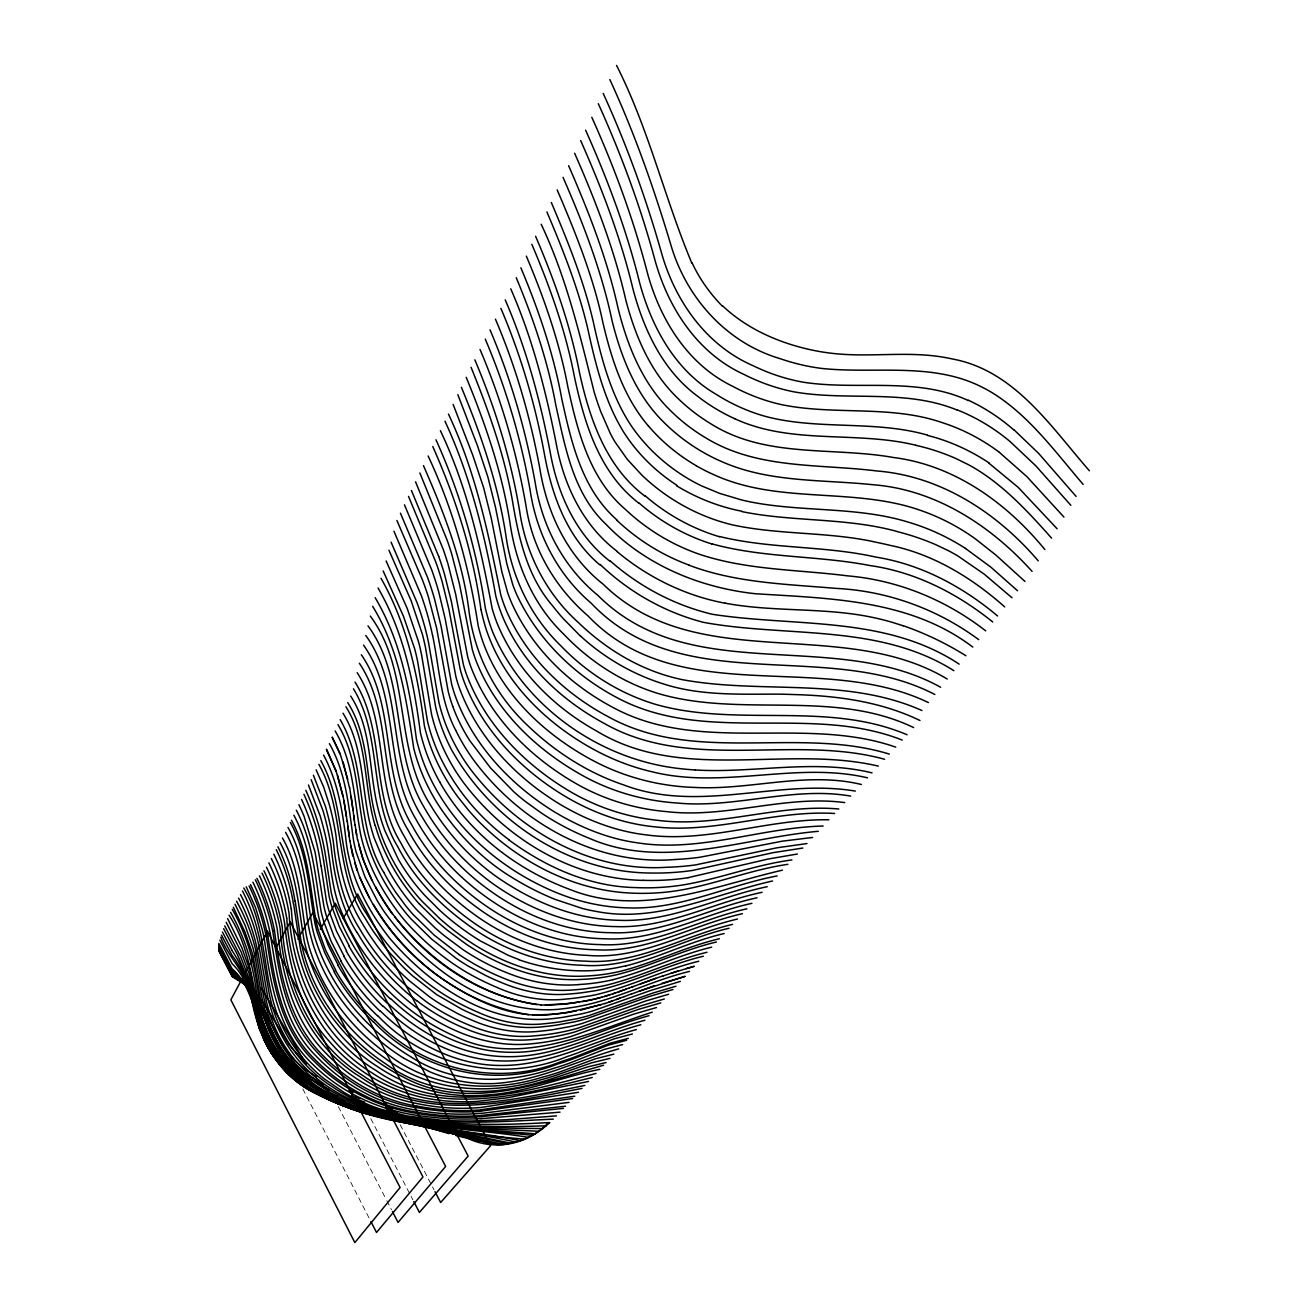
<?xml version="1.0" encoding="UTF-8"?>
<svg xmlns="http://www.w3.org/2000/svg" width="1308" height="1308" viewBox="0 0 1308 1308"><rect width="100%" height="100%" fill="white"/><g stroke="black" fill="none" stroke-linecap="round" stroke-linejoin="round"><path stroke-width="0.75" stroke-dasharray="5 3.75" d="M400.166 1124.733L434.06 1189.855M370.834 1118.7L412.87 1199.812M338.281 1106.584L385.893 1198.896M386.825 1200.695L391.501 1209.753M302.802 1088.877L369.984 1219.759"/><path stroke-width="1.5" d="M275.694 948.365L290.245 921.895L422.958 1176.955L376.508 1232.479L370.916 1221.574M297.864 939.128L312.857 912.543L445.636 1166.474L398.041 1222.424L392.433 1211.568M320.264 929.301L335.306 903.256L468.166 1156.076L419.41 1212.434L413.802 1201.611M343.17 918.445L357.607 894.034L490.533 1145.743L440.649 1202.51L435.008 1191.653M547.545 1123.605C522.906 1149.258 480.592 1152.626 453.353 1128.82M629.361 987.998L631.813 986.951M624.21 996.533L616.395 999.557M629.557 987.785L624.864 989.665M631.617 987.164L632.925 986.543M624.014 996.745L631.764 993.737M626.189 989.028L618.292 992.02M632.729 986.755L655.782 978.286M620.401 997.939L608.727 1002.304M631.584 993.966L654.441 985.692M623.932 989.845L612.814 993.916M640.348 983.959L663.418 975.67M639.121 991.219L685 976.308M612.765 1000.734L604.868 1003.628M615.757 992.756L604.476 996.533M663.205 975.899L678.754 970.716M605.048 1003.4L580.49 1010.234M661.832 983.387L684.803 976.52M670.857 973.365L694.221 966.236M610.231 994.603L601.664 997.334M601.157 1004.675L567.574 1012.523A318.318 277.132 31.5 0 1 554.527 1014.19L532.863 1015.122M423.661 1126.057L489.339 1143.47A306.088 113.06 67.7 0 0 504.692 1144.32L518.835 1141.066A599.456 221.788 69.9 0 0 526.715 1138.058M689.48 971.403C649.536 981.065 612.749 1001.617 571.858 1007.552A324.221 281.776 31.4 0 1 558.075 1009.335C487.671 1015.008 423.171 966.187 384.012 911.398A239.168 209.067 35.5 0 1 376.966 900.166L364.965 876.867L356.267 852.407A158.628 140.152 34.1 0 1 353.471 839.965C348.778 807.232 346.097 773.012 329.387 743.647M686.259 968.623L694.008 966.449M698.783 961.233C664.072 969.686 631.862 986.019 597.184 994.423A213.711 187.535 34.1 0 1 589.826 995.911L577.515 997.808A294.382 256.057 32.2 0 1 567.083 998.952C543.147 1001.846 518.867 997.187 496.958 987.409A247.801 215.804 34.8 0 1 482.374 980.755C454.039 967.021 429.024 947.074 407.802 923.971A173.179 152.546 34.7 0 1 400.035 914.717C381.642 890.977 367.058 863.77 360.616 834.275C354.043 799.433 353.651 762.302 335.11 730.927M680.356 981.392L649.896 990.745L592.933 1010.888A214.921 189.415 34 0 1 580.638 1014.06L563.519 1017.232A300.595 262.499 31.9 0 1 550.554 1018.85C487.475 1024.916 429.4 984.564 390.013 938.637C366.731 909.371 349.122 874.496 345.623 836.858C342.255 808.785 337.023 780.271 323.599 755.076M703.377 956.213C668.535 964.601 636.26 981.147 601.418 989.469A208.25 182.613 34.3 0 1 594.012 990.941L581.635 992.788A270.02 235.211 32.8 0 1 571.236 993.835C547.251 996.369 522.987 991.807 500.915 982.341A229.407 200.14 34.9 0 1 486.118 975.735L468.542 966.285A192.701 169.059 35.1 0 1 456.361 958.502L431.673 939.16L410.892 918.805A176.008 154.802 34.7 0 1 403.06 909.55C384.47 885.778 370.033 858.326 363.575 828.732C356.708 793.678 356.888 756.122 337.938 724.599M707.007 952.257C672.476 960.546 640.495 976.88 606.029 985.284A200.794 176.04 34.5 0 1 597.315 987.033L584.856 988.832A254.112 221.526 33.2 0 1 574.49 989.813C550.472 992.053 526.225 987.589 504.021 978.368A216.981 189.496 35 0 1 489.078 971.779A203.852 178.395 35 0 1 459.092 954.546M600.405 997.677L601.844 997.121M675.958 986.216L653.117 992.985L588.829 1015.629A219.433 193.519 33.9 0 1 576.566 1018.785L559.481 1021.924A283.525 248.324 32.3 0 1 546.63 1023.477C523.233 1026.502 499.443 1021.957 478.041 1012.278A235.767 206.811 35 0 1 463.882 1005.721C436.414 992.216 412.282 972.531 392.024 949.69A185.147 163.663 35 0 1 384.552 940.583L375.478 928.01A237.32 208.152 35.6 0 1 367.303 914.946C335.584 868.725 347.781 808.687 320.803 760.602M711.683 947.155C677.887 955.249 646.561 971.059 612.929 979.659M672.966 989.502L650.158 996.222L586.049 1018.85A222.523 196.314 33.8 0 1 573.787 1021.989L556.75 1025.096A273.143 239.675 32.5 0 1 543.964 1026.633C520.666 1029.527 496.975 1025.047 475.621 1015.531A225.565 198.293 35 0 1 461.462 1009.008L436.578 994.554L412.756 975.997A239.887 210.408 35.4 0 1 403.698 967.593L389.915 953.074A189.66 167.637 35.1 0 1 382.476 944L373.434 931.443A235.326 206.599 35.6 0 1 365.275 918.429C333.785 872.24 345.688 812.415 318.907 764.362M600.601 997.448L595.336 998.952M716.408 942.005C682.449 950.033 651.073 966.072 617.278 974.591A201.628 176.318 34.6 0 1 582.959 979.332C556.685 981.082 530.28 975.752 506.065 965.647A200.271 174.978 35 0 1 466.204 944.163L447.843 930.626A246.754 214.022 35 0 1 437.673 921.976L419.639 904.237M668.617 994.26L645.89 1000.931L581.995 1023.526A227.576 200.876 33.7 0 1 569.781 1026.633L552.777 1029.707A258.853 227.723 32.8 0 1 540.09 1031.195C516.922 1033.892 493.394 1029.543 472.106 1020.224A212.583 187.453 35.1 0 1 457.964 1013.765L441.221 1004.528A182.58 161.751 35.3 0 1 429.645 996.925L409.502 980.869A220.284 193.993 35.3 0 1 389.473 960.988A198.554 175.452 35.2 0 1 377.145 945.864L370.491 936.43A232.595 204.489 35.6 0 1 362.349 923.464C345.835 897.402 339.164 866.959 336.123 836.646A317.419 288.806 14.9 0 0 329.452 805.074L323.714 787.171L316.144 769.807M719.4 938.735C685.801 946.649 654.736 962.459 621.349 971.059A196.952 172.182 34.7 0 1 585.657 976.03C545.55 978.253 505.755 965.01 472.286 943.395A230.404 200.222 34.9 0 1 439.799 918.625L421.666 900.869A187.485 164.007 34.7 0 1 395.376 864.948L391.566 857.983A195.955 171.217 34.8 0 1 375.02 814.475C365.733 777.23 369.118 736.142 347.764 702.641M724.191 933.52C690.428 941.351 659.314 957.423 625.764 965.909M599.326 997.791L594.077 999.263M664.317 998.985L641.656 1005.59L577.989 1028.17A239.119 211.013 33.3 0 1 536.264 1035.691C513.226 1038.274 489.846 1033.974 468.624 1024.9A191.933 169.958 35.3 0 1 426.277 1001.732L409.486 988.521M660.753 1002.893L638.14 1009.465L574.686 1031.996A236.208 208.691 33.4 0 1 533.092 1039.468C510.153 1041.822 486.919 1037.685 465.746 1028.758A187.812 166.557 35.3 0 1 420.064 1003.171L416.68 1000.571M656.518 1007.536L633.955 1014.06L570.746 1036.574A234.573 207.498 33.4 0 1 533.124 1043.62C478.646 1049.883 425.95 1021.417 388.885 983.305C368.725 962.328 352.032 937.803 341.077 910.793C329.927 884.519 331.055 855.399 323.517 828.193A362.643 331.137 12.2 0 0 320.166 815.947L308.459 785.013M729.014 928.255C679.996 939.667 634.494 969.179 582.452 965.271C539.714 964.16 498.364 947.891 464.422 922.271C437.313 902.16 413.377 876.998 397.828 846.832C368.251 798.42 382.672 736.862 353.454 688.826M732.562 924.396C683.512 935.71 637.928 964.912 585.935 961.167C543.049 960.137 501.52 943.885 467.446 918.2C440.256 898.007 416.32 872.714 400.608 842.515C370.556 793.351 385.419 730.632 355.024 682.073M652.3 1012.147C589.319 1032.372 519.26 1068.473 453.418 1035.576C397.142 1010.594 352.473 960.546 333.654 901.98A144.534 129.051 34 0 1 331.218 892.497L325.692 856.74A287.449 262.45 15.7 0 0 305.81 790.294M737.467 919.05C687.37 930.609 640.479 960.088 587.341 955.363C545.452 953.679 505.051 937.509 471.665 912.526C444.344 892.269 420.391 866.779 404.45 836.564C373.81 786.321 389.195 722.016 357.182 672.704M649.046 1015.711C602.906 1028.039 559.219 1053.43 510.087 1052.286C464.961 1051.877 422.647 1029.118 390.569 998.511M742.421 913.671C693.305 924.674 647.525 953.041 595.663 949.771C552.385 948.921 510.529 932.424 475.998 906.771C448.481 886.497 424.511 860.795 408.341 830.547C377.113 779.208 392.907 713.351 359.373 663.27M594.257 999.034L592.786 999.557A222.344 195.186 33.9 0 1 585.494 1001.045L582.452 1001.601M644.893 1020.256C598.982 1032.568 555.442 1057.747 506.539 1056.651C461.61 1056.292 419.525 1033.647 387.691 1003.072M746.901 908.798C697.769 919.655 651.891 947.662 600.094 944.589C556.619 943.869 514.649 927.192 479.922 901.572C452.225 881.281 428.256 855.383 411.857 825.103C380.137 772.783 396.226 705.519 361.335 654.736M751.937 903.321C702.772 914.047 656.796 941.596 605.064 938.768C561.377 938.196 519.292 921.29 484.336 895.718C456.443 875.412 432.441 849.301 415.797 818.988C383.538 765.54 399.905 696.739 363.559 645.138M640.789 1024.753C595.107 1037.064 551.714 1061.982 503.04 1060.968C457.653 1060.575 415.339 1037.358 383.424 1006.261M757.021 897.795C707.922 908.275 661.881 935.122 610.362 932.686C567.247 932.261 525.571 916.041 490.745 891.206C462.869 871.504 439.03 845.884 421.781 816.388C386.612 761.305 404.156 689.087 365.799 635.475M636.424 1029.527C591.036 1041.887 547.774 1066.38 499.411 1065.464C454.268 1065.006 412.134 1042.067 380.415 1011.068M772.521 880.987C714.659 893.936 657.156 923.546 596.252 911.414A162.356 140.594 35.4 0 1 582.273 908.439L555.099 899.381A246.215 210.588 34.5 0 1 512.556 877.799C483.028 860.059 458.389 834.864 439.292 806.333A182.679 157.745 34.3 0 1 429.923 790.408L426.833 784.277A193.764 167.064 34.5 0 1 413.769 748.421C406.281 699.404 399.234 649.52 372.633 606.307M762.074 892.318C713.056 902.553 666.982 928.549 615.708 926.587C571.612 926.08 528.955 909.24 493.263 883.963C464.929 863.623 440.861 837.087 423.743 806.693C390.487 750.988 407.082 679.195 368.006 625.894M632.385 1033.958L613.828 1038.961L578.103 1052.744A284.081 251.201 32.1 0 1 567.051 1056.586C502.37 1083.351 425.46 1066.625 377.62 1015.515M618.684 1048.885C580.36 1059.529 544.21 1078.315 504.054 1082.648A130.473 117.753 36.3 0 1 491.759 1083.645L483.339 1083.645A143.177 129.034 36 0 1 429.94 1071.857L403.714 1058.172M628.363 1038.339L609.855 1043.293L574.294 1057.142A260.864 231.352 32.7 0 1 561.394 1061.507C497.432 1087.275 421.944 1070.173 374.856 1019.929M767.256 886.693C717.422 896.961 670.268 922.712 618.177 920.276C574.899 919.213 533.435 902.111 498.119 877.815C470.439 858.506 447.107 832.967 429.858 803.995C393.561 746.655 411.382 671.413 370.278 616.068M626.597 1040.252L608.122 1045.19L572.626 1059.055A256.564 227.706 32.9 0 1 557.862 1063.944C494.473 1088.992 420.179 1071.317 373.647 1021.859M777.148 875.935C726.954 885.418 679.326 910.205 627.137 907.85A185.474 159.919 35 0 1 559.252 893.756C502.975 871.39 453.5 829.207 428.125 773.617A196.363 169.059 34.5 0 1 416.434 739.216C409.878 690.15 400.869 641.002 375.151 597.691M622.624 1044.585L604.198 1049.474L568.866 1063.388A237.14 210.997 33.5 0 1 554.118 1068.195C507.259 1084.446 453.369 1084.61 410.679 1056.717C366.175 1029.723 330.074 987.409 314.787 937.247A147.33 132.402 34.2 0 1 312.432 927.993C306.17 894.1 305.402 858.195 287.989 827.408M613.844 1054.15L595.451 1058.793L559.971 1071.906A250.972 223.374 33 0 1 541.414 1077.449C490.238 1093.472 431.918 1088.256 388.623 1054.951C351.411 1029.183 322.553 991.006 309.309 947.63A151.287 136.179 34.4 0 1 307.135 939.16A163.075 146.578 34.8 0 1 306.383 935.694C300.709 902.667 299.483 867.874 282.463 838.003M609.969 1058.352L591.559 1062.848L555.884 1075.34A264.396 235.162 32.6 0 1 541.071 1079.738C488.816 1095.777 428.991 1091.837 384.536 1057.812C345.721 1030.835 316.029 989.829 304.797 943.738A165.789 149.112 34.9 0 1 304.061 940.272C298.453 907.196 296.883 872.436 279.961 842.515M606.111 1062.537L587.701 1066.887L551.829 1078.74A288.267 255.91 31.9 0 1 542.607 1081.487C490.876 1097.052 431.084 1096.905 385.876 1063.944C345.279 1037.424 313.691 995.748 302.475 948.284A183.284 164.661 35.4 0 1 301.085 941.351L295.199 901.179M603.626 1065.235C539.37 1083.4 466.515 1111.996 402.406 1076.598C353.078 1051.599 313.773 1005.443 300.971 951.227A169.566 152.66 35.1 0 1 300.251 947.777L293.679 904.253M782.462 870.163C713.432 886.056 640.707 917.856 569.896 889.456C522.677 871.945 479.922 841.257 450.949 799.777A186.635 160.655 34.3 0 1 439.717 781.939M599.816 1069.339C561.394 1077.089 524.639 1093.096 485.072 1095.09C447.32 1098.458 409.012 1087.962 377.718 1066.707C323.975 1032.895 294.627 971.157 291.357 908.913M596.039 1073.427C524.639 1092.033 442.791 1117.277 375.903 1070.435C321.604 1037.489 292.534 975.555 289.068 913.54A216.572 199.584 17.2 0 0 271.345 858.522M576.403 1010.855L567.754 1012.294A319.201 277.868 31.5 0 1 554.706 1013.978C511.085 1020.469 469.556 998.364 435.188 973.806C402.063 948.921 375.183 915.649 359.798 877.03M592.262 1077.481C521.107 1094.845 438.785 1118.029 372.322 1073.05C318.563 1040.645 290.392 979.267 286.779 918.151M588.535 1081.471L507.831 1097.739L476.979 1101.418A210.85 189.398 33.8 0 1 441.041 1100.469M584.839 1085.444C512.18 1099.963 428.746 1121.953 362.61 1075.405C311.647 1044.046 285.618 985.186 282.217 926.996A233.347 215.689 15.9 0 0 263.971 870.801M582.093 1088.387C509.335 1102.219 425.95 1123.082 359.994 1076.729C308.95 1045.566 283.787 986.461 280.174 928.533A235.98 218.24 15.6 0 0 262.041 873.155M688.073 877.668L767.894 859.078L797.34 854.026M787.841 864.343C751.315 869.591 716.849 883.783 680.552 890.11A234.197 200.108 34 0 1 629.393 893.004C571.76 889.963 517.396 860.991 477.502 820.149A228.916 195.546 34.7 0 1 468.607 810.339L457.784 796.801A192.538 165.38 34.4 0 1 430.136 745.282A187.208 160.884 34.3 0 1 424.397 725.924C417.628 674.699 407.017 623.785 380.988 578.299M578.43 1092.294L480.821 1107.484A215.591 193.748 33.8 0 1 416.484 1103.445C380.121 1096.48 346.898 1076.321 322.062 1049.147C291.798 1016.512 282.201 972.106 277.28 929.318A236.928 219.237 15.4 0 0 259.458 875.837M574.817 1096.186L480.935 1109.74M791.88 859.945C755.092 864.768 720.283 878.633 683.757 884.813A242.013 206.337 33.9 0 1 635.279 887.576C589.058 886.644 545.452 866.893 508.763 839.818M579.591 1001.879L573.444 1002.795A318.89 276.953 31.6 0 1 562.963 1004.021L541.071 1005.116M572.626 1098.54L481.017 1111.113M569.045 1102.382L483.208 1113.157A243.468 218.223 33.2 0 1 416.418 1110.132C377.93 1104.361 342.696 1083.743 315.931 1055.916C283.198 1023.543 276.904 976.749 270.298 933.471M565.497 1106.208L481.589 1115.413M563.503 1108.383L481.884 1116.574M802.85 848.042L773.061 852.669L692.423 870.458A268.418 227.412 33.4 0 1 651.204 873.025C568.833 872.877 491.236 820.574 451.554 749.795A183.185 156.911 34.2 0 1 435.695 707.203L425.558 647.869A280.108 246.444 20.3 0 0 422.435 634.494L411.186 600.862L388.95 550.227M560.004 1112.16L481.05 1118.667M807.003 843.546L776.936 847.797L695.643 864.882A280.239 236.813 33.2 0 1 666.066 867.302C589.532 872.24 516.627 829.517 471.109 770.052A177.348 151.842 34 0 1 459.124 752.1A180.798 154.736 34.1 0 1 444.704 721.64A176.433 151.074 34 0 1 438.85 702.004L428.534 642.555A320.787 282.414 19 0 0 417.089 602.743L391.092 542.15M556.505 1115.871L505.771 1119.779L471.992 1120.972A394.019 346.457 30.4 0 1 437.722 1119.877M812.595 837.463L782.151 841.191L699.911 857.247A299.238 251.921 32.8 0 1 675.157 859.487M818.301 831.299C742.895 837.921 663.369 870.687 589.189 838.265A222.671 188.793 34.4 0 1 540.956 812.742L524.933 801.15A196.413 167.228 34.4 0 1 513.75 791.732L490.565 767.992L470.062 741.031A167.162 142.866 33.8 0 1 452.781 706.467M578.708 984.613C554.657 986.477 530.394 982.128 508.044 973.217A202.626 177.169 35 0 1 462.623 949.379L444.458 935.825A252.934 219.401 35 0 1 434.37 927.209L416.467 909.518A192.227 168.34 34.8 0 1 383.277 859.83L374.333 838.346A183.333 160.704 34.6 0 1 368.889 818.743C361.531 783.312 362.725 744.971 343.023 713.236M553.317 1119.141C479.709 1122.411 397.109 1131.338 332.886 1087.095C301.118 1067.214 278.424 1034.628 270.216 998.102A182.417 165.478 35.5 0 1 269.17 993.557L260.783 944.049M675.157 859.503C597.364 865.994 522.301 823.827 475.965 763.153A184.117 157.254 34.1 0 1 455.658 730.158M823.124 826.035C760.765 827.555 699.796 852.8 636.996 842.761C607.746 838.69 579.984 827.196 554.772 812.088C510.087 784.686 471.877 743.811 454.481 693.763A155.668 133.007 33.5 0 1 451.587 683.839L441.058 626.123L434.567 599.146A355.367 311.778 18.3 0 0 427.438 577.122L400.444 513.194M545.436 1005.198L562.783 1004.25A322.324 279.83 31.5 0 0 573.264 1003.007L585.673 1000.833A224.175 196.74 33.8 0 0 592.982 999.328M828.88 819.789C767.469 818.726 707.693 843.382 646.038 834.864C615.921 831.348 587.079 820.263 561.067 804.927C515.712 777.786 476.929 736.894 458.879 686.618A152.202 129.884 33.4 0 1 455.887 676.694L445.178 618.782L438.687 591.69A361.907 317.108 18.2 0 0 431.558 569.52L404.483 504.839M546.106 1125.812C446.649 1129.082 298.829 1126.155 267.47 1005.623A170.4 154.949 35.1 0 1 266.341 1001.127L258.493 955.641A210.67 195.628 15.6 0 0 238.579 898.122M695.333 769.987C754.209 773.502 813.87 758.656 872.06 772.881M643.209 880.382C571.809 879.107 505.068 838.134 462.967 781.841A180.831 155.162 34.2 0 1 451.325 763.905A186.439 159.854 34.2 0 1 434.681 725.826A184.444 158.186 34.2 0 1 431.509 714.086L421.585 654.932A248.585 218.714 21.2 0 0 418.478 641.607L407.246 608.563L386.122 560.952M834.684 813.478C774.369 809.832 715.689 833.85 655.259 826.869C624.227 823.958 594.29 813.265 567.41 797.684C521.467 770.739 481.851 730.011 463.294 679.424A150.861 128.56 33.4 0 1 460.22 669.467L448.873 609.07L442.218 581.913A366.453 320.64 18.2 0 0 435.728 561.851L408.537 496.419M542.689 1128.559C444.54 1127.545 298.813 1128.019 266.57 1008.893A180.667 164.138 35.4 0 1 263.726 997.154L256.384 953.826M541.283 1004.887C471.436 996.794 408.832 948.136 375.625 887.004M838.82 808.998C777.737 803.553 718.059 828.307 656.861 820.23C626.107 817.01 596.154 806.922 569.552 791.193C524.279 764.313 485.006 724.272 466.433 674.307A149.979 127.661 33.3 0 1 463.31 664.317L451.358 601.5L444.524 574.294A368.84 322.406 18.2 0 0 438.687 556.407M437.722 1119.844L406.87 1115.871L380.137 1109.037A169.697 153.984 34.4 0 1 343.971 1092.376L324.237 1078.838A140.708 128.249 34.3 0 1 280.877 1023.199C261.6 980.035 268.614 929.334 243.746 888.001M538.863 1131.289C442.12 1126.188 298.927 1129.769 265.606 1012.408M536.918 1004.626C480.298 996.173 429.76 961.02 394.607 916.728M528.661 1014.665C463.964 1004.201 406.494 960.35 373.401 904.417M489.323 1135.916L524.099 1139.154M844.723 802.589C785.143 794.708 726.594 818.595 666.867 811.647C635.165 808.949 603.953 799.597 576.321 783.737C530.132 757.365 490.059 717.291 470.929 666.982A148.409 126.157 33.3 0 1 467.724 656.976L455.593 593.946L448.088 564.353A375.036 327.376 18.2 0 0 442.921 548.608L415.568 481.867M441.041 1100.42C398.008 1095.973 357.362 1074.195 329.322 1041.348C299.385 1009.04 288.921 965.271 284.539 922.696A226.611 209.264 16.4 0 0 266.456 867.188M534.956 1133.791C459.468 1127.676 380.677 1125.518 311.468 1091.117A106.079 97.511 33.1 0 1 272.375 1054.722A101.844 93.669 33 0 1 267.11 1045.86L262.695 1036.95M532.34 1135.279L438.36 1126.155L394.82 1118.945M528.269 1137.339C437.69 1122.362 308.296 1131.698 265.786 1028.758M519.946 1140.69C451.146 1125.714 374.546 1128.935 312.906 1090.463C273.552 1066.38 255.485 1021.025 251.43 976.863A132.925 123.72 19.9 0 0 249.632 969.49L241.833 947.613L227.657 918.657M850.69 796.098C792.681 785.977 735.178 808.72 676.955 802.998C644.354 800.839 612.128 791.863 583.482 776.036C536.46 750.138 494.964 710.473 475.589 659.559A152.137 129.034 33.3 0 1 472.302 649.52L459.451 583.973L451.8 554.298A384.094 334.848 18 0 0 447.32 540.678L419.884 472.973M485.84 1135.377C427.405 1125.338 366.976 1119.076 313.135 1092.245A89.909 82.862 33.1 0 1 305.271 1087.667C284.277 1074.326 269.415 1053.218 260.178 1030.524M515.614 1142.047C451.424 1127.496 382.083 1126.629 322.536 1096.039M725.221 603.184C775.154 612.553 826.754 606.847 876.425 618.243A237.059 200.14 41.8 0 1 892.22 622.314L903.125 625.764M416.385 1107.663C378.061 1101.826 343.137 1080.768 317.206 1052.368C285.929 1019.57 278.98 973.855 272.751 930.92M401.572 1121.79L365.177 1113.402A234.214 210.98 32.7 0 1 327.262 1098.704L313.658 1091.967M855.318 791.078C778.636 778.26 699.061 813.772 623.72 784.931C587.129 772.685 553.987 751.086 526.372 724.289C494.947 694.303 474.248 653.787 468.951 610.64C462.509 559.938 443.772 512.164 423.465 465.632M416.418 1106.078C379.026 1099.734 344.707 1079.28 319.152 1051.567C288.447 1018.442 280.026 973.234 274.402 930.07M867.498 777.835C796.392 761.092 722.932 789.705 651.924 771.736C626.532 765.932 602.35 755.37 580.278 741.587C537.882 715.247 501.405 676.367 485.824 628.2A219.907 184.183 34.4 0 1 481.017 609.577M511.199 1143.208L371.439 1114.89A260.505 233.723 32.4 0 1 330.041 1100.11L322.667 1096.693M741.734 511.575C792.942 522.039 846.26 517.461 896.928 531.44M915.78 445.227C856.2 430.594 791.569 445.112 734.606 418.658M507.717 1143.879C449.641 1129.458 388.95 1124.062 333.049 1101.679M392.825 1118.275L364.523 1110.819M878.289 766.096C786.026 744.465 682.351 783.1 596.595 731.009C553.693 707.236 516.905 670.497 497.792 624.897A157.189 132.19 33.3 0 1 494.048 614.727A172.035 144.436 33.5 0 1 492.151 608.498C480.706 547.66 467.201 487.05 440.404 430.692M861.383 784.489C806.317 771.131 750.481 790.375 694.924 787.449C659.755 786.386 624.815 777.393 593.701 760.929C543.278 734.229 498.43 691.491 480.952 635.966A190.788 160.606 34 0 1 478.172 625.747C469.131 567.132 453.369 509.907 428.141 456.018M402.275 1121.577L498.168 1144.484M479.774 1141.116L457.538 1135.933A221.461 198.8 36.1 0 1 455.74 1135.475M503.057 1144.418L372.764 1114.857M884.584 759.261C792.959 734.066 689.856 772.521 603.577 723.062C560.069 699.502 522.137 663.107 502.762 617.016A158.922 133.383 33.3 0 1 498.969 606.814A184.771 154.606 33.7 0 1 495.879 596.399C485.104 536.345 470.749 476.929 444.982 421.225M927.568 435.139C875.444 420.13 820.116 430.136 767.731 417.007A144.796 114.368 32.4 0 1 750.334 411.448A150.714 118.946 32.4 0 1 716.048 394.264C675.173 370.458 651.58 327.016 639.612 282.708C626.663 230.224 607.648 179.523 585.624 130.211M421.258 1125.436L357.722 1107.631M477.256 1140.151L458.16 1134.919M719.564 536.509C770.788 549.098 824.4 545.501 875.886 557.094C921.257 564.337 962.639 586.638 997.546 615.954M371.685 1114.776C346.13 1107.467 320.297 1098.606 298.829 1082.468M494.604 1144.238L369.052 1112.209M889.342 754.095C798.223 726.136 695.48 764.706 608.841 717.046C564.794 693.796 526.503 657.205 506.556 611.065A155.766 130.604 33.2 0 1 502.681 600.83A170.367 142.605 33.5 0 1 500.719 594.584C488.309 533.043 475.474 471.338 448.448 414.064M416.222 1123.899L389.98 1116.607M468.558 1136.914L455.2 1133.039M384.732 1115.119L358.408 1107.435M378.077 1111.457L357.46 1105.358M389.539 1114.727L410.303 1120.793M448.922 1133.644L423.171 1125.894M711.797 543.817C763.398 558.14 817.762 555.377 870.147 565.579C915.535 572.037 957.309 593.44 992.756 621.987M355.531 1102.104L371.129 1106.666M364.638 1102.023L353.487 1098.753M442.349 1130.341L422.811 1124.52M895.735 747.13C804.371 715.296 700.369 754.912 612.896 707.415C569.454 684.395 531.915 648.212 511.673 603.021A151.156 126.565 33.1 0 1 507.7 592.769L501.863 571.841L491.285 518.344L483.682 487.884L472.613 454.792L453.124 404.401M355.433 1106.928L317.026 1093.112M455.576 1131.502L462.918 1133.791M437.052 1127.512L423.236 1123.163M368.12 1111.784C320.722 1098.9 278.081 1064.499 264.657 1015.907A166.819 151.924 35 0 1 260.423 998.952L253.752 959.647A155.227 144.191 18.7 0 0 251.692 951.341L244.988 932.048L233.347 907.311M388.901 1112.192L404.646 1117.212M351.394 1105.26C322.569 1096.48 292.779 1083.514 275.072 1057.894C253.997 1031.358 258.052 991.775 232.007 968.623L218.812 943.362M360.338 1098.769L351.639 1095.924M364.85 1111.211C327.785 1099.979 292.109 1077.579 274.304 1042.002A149.75 136.653 34.4 0 1 268.565 1030.115L264.053 1018.18M425.754 1120.237L419.116 1118.111M429.106 1123.016L421.356 1120.482M386.449 1108.808L397.191 1112.389M902.209 740.083C812.677 704.652 710.653 743.336 623.115 700.794C577.564 678.361 538.406 641.165 516.856 594.911A147.036 122.936 33 0 1 512.769 584.627L506.801 563.65L495.552 507.602L487.884 476.995L477.485 445.766L457.833 394.656M384.454 1103.282L386.481 1103.952M386.138 1107.075L392.465 1109.2M455.576 1130.063L458.945 1131.24M344.772 1101.222L340.571 1099.717A187.698 170.236 32.6 0 1 320.673 1091.362L296.017 1076.026L278.375 1058.401A92.149 84.84 32.9 0 1 269.579 1044.291C256.025 1020.175 255.73 987.736 231.892 970.225L218.665 944.916M352.997 1092.523L348.729 1090.97M907.098 734.769C826.999 700.679 738.039 727.64 656.06 704.505C619.845 693.829 586.965 672.999 560.87 645.841C530.345 616.297 511.559 576.664 505.804 534.825C497.89 483.796 481.148 434.845 461.397 387.299M337.84 1096.513L331.284 1094.028A121.023 110.869 33.1 0 1 309.898 1082.975L295.395 1072.07L282.986 1059.137A95.827 88.143 33 0 1 273.715 1045.337C259.311 1021.237 257.447 988.129 231.892 971.942L218.649 946.567M689.087 565.236C736.044 583.025 786.844 584.153 836.27 588.404C887.641 590.954 937.395 609.103 978.711 639.645M957.031 410.009C905.267 388.754 848.418 401.229 794.675 391.975A153.559 120.401 32.3 0 1 775.595 387.233A157.483 123.393 32.3 0 1 744.301 374.579C697.54 353.389 668.143 307.952 654.916 259.949C640.429 206.386 621.169 154.246 598.296 103.692M921.976 710.538C846.014 676.661 761.828 694.254 682.531 679.702C643.193 671.593 607.403 650.55 578.692 622.821C546.319 593.832 525.783 553.758 519.619 510.938C510.888 458.928 495.389 408.407 474.853 359.847M913.671 727.591C833.065 688.826 741.522 718.108 658.186 693.518C622.036 682.498 589.401 661.243 563.47 633.906C532.601 604.1 515.695 563.47 509.793 521.565C501.863 471.714 485.366 423.874 466.22 377.325M928.386 702.559C820.329 650.468 678.607 710.571 587.881 615.774C555.524 587.832 532.748 549.393 526.208 506.997C516.856 452.911 501.569 400.084 480.052 349.547M968.214 400.51C916.728 376.72 859.062 390.356 804.894 382.459A154.344 120.712 32.3 0 1 785.225 378.045A158.791 124.113 32.3 0 1 753.13 365.733C706.467 345.459 675.484 301.51 661.766 253.817C646.283 198.98 626.875 145.286 603.217 93.424M332.183 1101.14L326.591 1098.655M934.844 694.483C826.836 638.418 682.449 699.257 591.249 603.25C557.649 574.637 536.754 534.073 530.214 490.745C521.042 438.671 505.918 387.871 485.301 339.148M329.011 1089.809L306.53 1076.991L287.547 1059.872A94.617 86.982 33.1 0 1 277.836 1046.335C262.597 1022.186 258.87 988.766 231.908 973.659L218.616 948.202M320.836 1095.777L322.896 1096.889M940.648 687.256C833.801 627.954 690.461 687.992 597.772 595.254C563.372 567.1 542.068 526.29 535.217 482.75C525.685 430.283 510.97 378.928 490.01 329.829M319.021 1094.861L321.065 1095.973M919.965 720.512C880.725 701.464 836.793 695.709 793.596 694.548A593.325 520.044 53.2 0 0 777.884 694.139C739.445 694.09 700.058 695.905 662.992 683.79A183.758 152.12 33.5 0 1 580.589 636.08M323.468 1084.446L304.159 1072.724L290.376 1060.33A91.315 83.974 33 0 1 280.386 1046.956C264.625 1022.758 259.622 989.273 231.908 974.722L218.599 949.216M317.223 1093.913L319.234 1095.058M315.441 1092.948L317.435 1094.093M947.237 679.015C841.142 615.463 697.278 676.007 603.233 584.267C567.198 555.916 547.104 513.161 539.861 468.738C530.41 417.416 515.924 367.172 495.421 319.136M315.62 1093.128C273.895 1073.737 254.619 1029.609 249.746 986.33A130.097 121.35 20.1 0 0 247.817 979.43L237.435 954.529A206.386 193.421 15.5 0 0 232.186 945.063L223.619 928.68M953.908 670.693C878.502 623.213 786.909 637.699 703.475 622.346A194.124 158.382 33.2 0 1 600.192 564.467M314.787 1092.327L306.71 1087.733A103.348 95.026 33.2 0 1 297.913 1081.373C281.956 1068.554 269.35 1051.55 261.927 1032.47M316.618 1076.876L303.767 1068.456L295.232 1060.886M959.156 664.137C885.549 615.349 795.084 627.121 712.337 614.286A197.197 160.508 33.1 0 1 609.888 560.609M313.053 1091.33L304.65 1085.951A95.517 87.93 33.2 0 1 296.197 1079.362L278.081 1059.415M972.809 647.084C910.139 599.44 830.188 598.492 755.37 593.734C699.911 587.733 645.122 565.089 606.111 524.41C573.133 493.329 565.285 447.483 555.867 405.382C547.889 361.4 533.435 318.907 516.251 277.737M965.517 548.493L990.728 567.034L1017.559 590.758M459.108 954.513L434.223 935.155L413.328 914.75A178.82 157.074 34.7 0 1 405.447 905.463L395.964 892.579A207.89 181.828 35 0 1 383.718 872.273M988.832 463.114L1018.164 487.344L1057.093 528.743M985.692 630.865C945.962 599.947 897.991 580.163 847.715 575.88C798.55 569.585 747.898 570.239 700.385 554.592A167.882 135.967 32.8 0 1 625.682 509.646C589.434 478.81 577.629 431.346 567.868 386.972C559.415 341.829 544.177 298.322 526.339 256.123M999.41 452.404L1026.927 476.668L1063.944 517.085M296.769 1080.653L281.711 1066.543L271.312 1053.087A97.675 89.876 32.8 0 1 266.701 1045.305L263.627 1039.059M1004.724 606.912C972.04 577.907 933.601 554.33 890.372 545.42A384.716 326.771 43.1 0 0 877.063 542.46C829.566 531.538 780.173 535.185 732.644 524.917A161.996 130.391 32.7 0 1 641.754 475L627.219 459.255L615.218 442.267A141.215 114.025 32.6 0 1 610.444 433.749L600.846 411.84A361.27 283.967 35.3 0 1 594.241 392.367C580 335.306 566.528 277.754 541.185 224.257M617.36 551.486C582.583 525.26 563.683 484.712 556.064 442.823C545.681 390.225 532.356 338.118 510.758 288.855M1013.798 429.613L1038.617 453.386L1076.092 496.402M644.795 496.059C605.686 466.384 589.548 418.527 579.477 372.551C570.468 325.496 554.445 280.19 535.593 236.274M638.615 503.008C599.227 472.499 584.463 423.416 574.441 376.884C565.694 331.137 550.063 287.073 531.833 244.302M609.544 560.952C575.618 534.236 557.633 493.77 550.194 452.225C540.204 400.084 526.339 348.68 505.199 299.843M306.121 1063.944L289.117 1044.863L264.396 1004.413A93.375 87.522 24.9 0 0 256.973 995.257L245.79 985.022L232.857 977.076L219.433 951.374M1012 597.772L984.123 574.065L957.832 555.933A163.86 135.165 39.4 0 0 947.63 550.292L934.811 544.242A233.118 194.124 40.2 0 0 896.928 531.522M722.637 305.876C746.655 328.651 777.933 342.451 809.946 349.628A194.271 150.06 31.9 0 0 831.806 353.291C868.136 357.624 904.907 351.182 941.155 356.855A166.983 133.481 37.4 0 1 952.388 358.981C1014.501 370.377 1050.831 426.702 1089.4 470.766M1024.965 581.439L995.813 555.001L975.245 538.765A181.011 149.096 39.1 0 0 921.682 510.79C854.484 486.592 779.11 504.823 713.481 474.542A144.796 115.954 32.6 0 1 696.134 465.681M580.507 636.162L563.012 618.357A229.014 188.287 33.8 0 1 552.499 605.718C528.154 577.58 519.325 540.842 513.177 505.133C505.346 457.506 489.143 411.906 471.06 367.319M599.767 564.843C566.887 537.016 552.025 495.667 544.52 454.595C535.234 404.417 520.911 355.335 500.882 308.345M616.771 519.783C581.995 489.061 571.367 442.693 561.9 399.414C553.627 354.076 538.749 310.241 520.878 267.829M1032.061 571.367C990.777 525.538 935.351 489.388 872.583 484.696C821.947 479.415 768.859 482.717 721.329 461.43A146.578 117.001 32.6 0 1 707.088 454.497A151.074 120.516 32.6 0 1 665.167 423.596C636.685 396.389 621.578 358.686 612.177 321.196C601.713 271.426 583.384 223.848 563.061 177.381M1038.241 560.854C997.285 512.949 940.893 476.014 876.9 470.978C819.838 463.833 758.035 469.409 706.811 438.491A147.101 117.115 32.5 0 1 669.467 409.584C641.999 382.377 627.35 345.361 618.112 308.492C607.272 259.131 588.796 211.945 568.62 165.724M1051.583 538.128C1030.001 513.864 1007.716 489.568 980.33 471.73A143.7 116.461 38.1 0 0 968.427 464.683L955.281 458.241A192.587 157.173 38.5 0 0 915.78 445.309M1044.879 549.556C1006.751 502.975 954.595 465.239 893.675 457.538C833.245 446.698 766.701 458.372 712.059 424.528A145.907 115.856 32.5 0 1 678.427 398.858C650.714 372.649 635.377 336.45 625.845 300.17C614.253 249.436 595.565 200.745 574.604 153.216M1070.86 505.313L1035.789 465.811L1010.087 441.564A157.859 127.219 37.6 0 0 957.08 409.845M1083.155 484.385C1055.164 451.783 1029.282 415.633 992.151 392.711A106.962 85.069 37 0 0 983.207 387.757C933.16 361.548 875.379 374.17 821.637 368.415A175.615 136.473 32.1 0 1 780.287 358.703C726.414 342.876 686.193 297.668 670.791 244.661C653.951 188.417 634.478 132.925 609.839 79.559M648.441 426.032C623.573 397.027 611.621 359.733 603.021 323.141C593.407 276.969 575.684 233.086 557.175 189.873M392.138 913.785C377.162 892.939 365.275 869.624 358.817 844.723M284.735 1047.839C268.205 1023.379 260.815 990.14 232.023 976.291L218.681 950.703M261.289 987.981L305.778 1063.633M350.691 696.085C372.469 729.733 368.545 771.246 378.094 808.736A202.936 176.972 34.9 0 0 384.961 830.874L398.4 859.454A185.85 162.437 34.6 0 0 424.904 895.506L439.946 910.499A229.341 199.11 34.9 0 0 480.314 940.893L507.831 955.118A174.847 153.085 35.2 0 0 518.786 959.451M349.318 946.142L339.197 926.309L331.578 905.855A143.242 128.004 33.9 0 1 329.142 896.405L323.648 860.746M345.917 706.761C366.044 738.628 364.262 777.41 371.913 813.053A191.458 167.489 34.7 0 0 375.053 825.43M357.051 932.62C340.636 906.706 334.21 876.442 331.087 846.374A323.583 295.036 14.3 0 0 322.945 810.568L311.157 779.682M346.571 950.932L336.516 931.165L328.946 910.793A143.586 128.429 34 0 1 326.51 901.375L321.065 865.831M343.857 955.674L333.851 935.988L326.33 915.682A144.043 128.969 34 0 1 323.91 906.297L315.065 852.031L304.045 816.257A213.073 194.369 18.8 0 0 298.911 804.714M340.979 960.71L331.022 941.09L323.55 920.865A144.42 129.427 34.1 0 1 321.147 911.513C315.244 877.243 312.89 841.518 296.295 810.159M338.314 965.369L328.406 945.831L320.983 925.672A144.926 129.999 34.1 0 1 318.58 916.352C312.579 882.197 310.683 846.423 293.859 815.227M335.666 970.013L325.806 950.54L318.433 930.446A145.597 130.702 34.2 0 1 316.046 921.159C309.947 887.102 308.508 851.279 291.439 820.247M334.505 972.04L324.678 952.6L317.304 932.522A146.12 131.225 34.2 0 1 314.934 923.252C308.77 889.244 307.56 853.405 290.376 822.454M340.162 719.645C367.842 766.472 354.795 825.659 383.718 872.273M326.542 749.255L336.074 770.821L342.958 796.49M326.411 749.5L335.943 771.082M235.031 904.237L245.152 925.492L252.853 947.646A171.315 159.118 17.8 0 1 255.256 957.636L261.502 995.323A183.758 166.933 35.5 0 0 265.573 1012.425M229.031 915.142C249.861 946.992 252.379 984.891 260.946 1020.698A121.611 111.442 33.5 0 0 263.415 1027.663M226.186 922.303L241.113 951.897L248.978 973.103A130.571 121.611 20.1 0 1 250.825 980.313L255.338 1005.541M224.731 925.917L240.394 956.132L248.324 976.684A129.705 120.892 20.1 0 1 250.204 983.714L258.199 1021.581M222.425 931.999L231.843 949.984M369.477 897.942L359.667 877.259L354.811 862.904M246.247 886.873L255.518 907.572L262.091 929.105A275.35 255.338 12.3 0 1 264.314 938.98C270.478 983.861 278.424 1032.061 313.152 1064.679C341.372 1092.72 379.353 1110.312 418.674 1115.577A305.222 271.524 32 0 0 481.033 1118.634M221.461 935.073L231.941 955.085A117.344 109.529 21 0 1 250.171 992.314M220.79 937.215C227.232 954.889 241.62 968.034 247.784 985.823A121.35 113.387 20.9 0 1 250.155 992.609L263.186 1037.604M219.858 940.256L232.105 963.702C250.613 981.54 253.082 1008.108 261.273 1031.096M332.297 737.189L340.096 753.572L347.732 779.241M332.183 737.467L339.966 753.849M232.268 909.322C247.147 935.351 255.093 964.454 258.297 994.113A183.905 167.195 35.5 0 0 263.922 1018.213M266.652 1043.539L272.26 1053.463A97.086 89.353 32.9 0 0 277.541 1061.001A103.904 95.533 33.1 0 0 317.043 1093.079M230.6 912.346C245.152 938.098 253.916 966.563 256.826 995.944A176.58 160.72 35.3 0 0 262.957 1021.662L265.459 1027.957M285.602 832.362C301.102 860.026 303.848 891.974 307.887 922.794A161.783 145.253 34.6 0 0 310.29 934.484L312.416 942.25A191.344 171.168 35.4 0 0 358.294 1020.305M691.785 263.055C664.595 198.048 648.605 128.609 616.542 65.4M313.413 775.219L325.316 806.039A318.236 289.869 14.7 0 1 333.36 841.976C336.467 872.142 342.99 902.487 359.455 928.484A215.395 190.02 35.4 0 0 409.404 988.603M378.061 588.044C403.878 632.451 413.769 682.449 420.391 732.594A192.554 165.609 34.4 0 0 439.717 781.939M371.93 880.366L362.97 859.291L357.689 839.785M265.786 1042.018L262.859 1035.38M455.658 730.158C440.175 700.777 439.406 667.162 432.572 635.377M383.179 570.975L403.387 616.101L414.62 648.637A227.102 199.862 21.8 0 1 417.71 661.897L427.422 720.888A183.97 158.006 34.2 0 0 433.177 740.295L436.136 747.98A201.334 172.509 34.5 0 0 508.877 839.671M591.805 117.295C614.662 167.964 633.808 220.251 647.722 274.075C660.573 320.395 688.024 364.654 732.611 386.269A155.587 122.331 32.3 0 0 762.842 399.43A152.284 119.796 32.3 0 0 781.154 404.548C834.242 415.633 890.208 404.613 942.234 422.631A162.306 131.274 37.9 0 1 999.443 452.355M393.97 531.261L421.241 595.353A350.119 308.067 18.2 0 1 432.539 635.377M580.654 140.577C601.958 188.646 620.793 237.942 633.007 289.166C643.798 329.747 662.682 370.278 697.262 395.981A147.33 116.608 32.4 0 0 734.606 418.658M396.913 520.502L422.206 579.33A341.993 300.3 18.6 0 1 428.321 596.677L436.561 627.84L448.219 691.442A159.053 136.065 33.6 0 0 452.797 706.451M551.322 202.478C568.702 243.468 585.526 285.046 594.813 328.749C602.105 360.894 611.032 393.381 628.559 421.634A140.921 113.24 32.6 0 0 636.048 432.457A149.079 119.666 32.7 0 0 685.065 476.831A141.002 113.322 32.7 0 0 701.677 485.938L719.564 493.361L741.522 499.934A215.558 171.299 32.2 0 0 752.558 502.337C804.109 512.098 857.852 506.572 908.439 522.186A192.162 158.906 39.4 0 1 965.549 548.444M546.924 211.945C564.042 252.46 580.441 293.613 589.548 336.777C596.759 368.807 605.277 401.229 622.183 429.678A142.245 114.532 32.6 0 0 626.336 436.169A148.769 119.666 32.7 0 0 676.776 485.203M411.431 490.435L438.687 556.407M261.616 1032.911L262.45 1035.004M435.989 439.815C460.236 493.427 476.521 549.916 485.317 608.007A200.32 167.931 34.1 0 0 489.29 622.51A160.688 135.296 33.4 0 0 492.952 632.663C522.922 703.132 592.213 754.193 667.194 766.848A258.052 214.43 33.2 0 0 695.333 769.971M432.768 446.502C455.887 498.61 473.169 553.039 480.968 609.577M262.189 1033.696L258.085 1021.859M260.652 1031.26L258.477 1024.834A158.53 144.763 34.7 0 1 256.613 1018.343L250.286 992.298M259.295 1028.905L249.73 989.437A141.738 132.419 19.5 0 0 231.729 950.049M357.002 870.229L350.822 845.965M337.578 775.268L343.088 796.229L346.506 816.666M343.137 761.943L349.53 787.874M352.751 856.021L349.988 841.028M266.374 936.626C272.816 981 280.01 1028.742 314.231 1061.279C341.862 1089.286 378.813 1107.99 417.792 1113.484A270.691 241.849 32.7 0 0 481.9 1116.656M267.895 935.988C274.255 979.823 281.351 1026.976 314.852 1059.349C342.156 1087.308 378.502 1106.65 417.301 1112.307A258.412 231.222 32.9 0 0 481.622 1115.528M357.558 840.03L355.874 829.861M343.922 800.251L347.176 821.571M349.661 787.612L353.013 810.273M356.577 835.076L355.122 824.907M351.182 796.31L354.991 825.152M349.874 841.273L347.944 826.247M349.138 836.352L347.307 821.326M353.651 815.227L354.304 820.198M526.732 1138.074A559.693 207.285 69.6 0 0 549.736 1122.558C455.462 1127.692 323.697 1128.869 277.427 1026.698A157.876 143.7 34.8 0 1 272.604 1014.354L268.843 1001.863A174.683 158.677 35.3 0 1 267.748 997.35L259.638 949.87A207.302 192.309 15.9 0 0 240.508 894.574M295.183 1060.919A88.601 81.472 33.1 0 1 284.801 1047.79M322.586 1095.94A128.92 118.031 33.7 0 1 263.611 1027.614M968.312 400.183A154.655 124.309 37.4 0 1 1013.635 429.792M722.294 306.137A140.692 109.627 32.4 0 1 692.161 262.973M927.552 435.417A169.484 137.585 38.1 0 1 988.995 462.869M696.15 465.648A150.191 120.189 32.6 0 1 648.474 426.016M719.531 536.754A163.99 132.304 32.8 0 1 645.106 495.732M741.734 511.215A165.413 132.729 32.6 0 1 676.481 485.709M689.12 565.105A172.166 139.711 32.8 0 1 616.559 519.963M711.765 543.964A165.266 133.563 32.8 0 1 638.827 502.795M903.141 625.682A276.397 234.508 42.5 0 1 965.909 655.733M725.221 603.233A197.034 160.001 33 0 1 617.18 551.682M688.09 877.717A254.275 216.131 33.7 0 1 643.209 880.317M625.714 965.762A187.044 163.484 35 0 1 518.72 959.696M612.945 979.708A211.16 184.706 34.3 0 1 578.692 984.548M419.606 904.269A191.033 167.146 34.7 0 1 375.249 825.413M416.582 1000.702A213.809 188.843 35.4 0 1 357.198 932.555M383.146 1006.539A203.214 180.586 35.4 0 1 343.628 955.788M387.413 1003.367A206.321 183.087 35.4 0 1 346.26 951.08M301.608 799.482A265.197 242.274 16.5 0 1 320.885 865.831M390.258 998.822A206.566 183.136 35.4 0 1 349.04 946.256M303.947 794.348A276.495 252.526 16.1 0 1 323.599 860.746M374.66 1020.126A201.154 179.294 35.4 0 1 335.388 970.144M377.391 1015.744A201.399 179.359 35.4 0 1 338.036 965.5M380.17 1011.313A202.233 179.932 35.4 0 1 340.718 960.824M403.731 1058.156A204.293 182.401 35.5 0 1 358.147 1020.436M373.483 1022.038A200.892 179.131 35.4 0 1 334.243 972.155M277.95 846.799A204.751 188.139 18.1 0 1 294.987 901.196M273.813 854.14A211.814 194.974 17.6 0 1 291.177 908.929M276.315 849.71A207.482 190.788 17.9 0 1 293.483 904.253M268.892 862.871A221.428 204.261 16.8 0 1 286.665 918.151M480.968 1109.887A230.322 206.664 33.5 0 1 416.434 1105.947M256.908 878.306A235.326 217.831 15.3 0 1 274.369 930.07M250.498 884.6A226.431 209.721 15.4 0 1 267.715 936.021M252.918 882.213A230.192 213.155 15.3 0 1 270.184 933.487M481.05 1111.31A240.329 215.395 33.3 0 1 416.402 1107.484M255.371 879.793A233.167 215.853 15.3 0 1 272.685 930.936M249.109 885.974A222.098 205.732 15.6 0 1 266.178 936.642M242.471 890.977A204.735 189.725 16.2 0 1 260.537 944.082M236.568 901.212A208.855 194.14 15.7 0 1 256.581 953.794M277.688 1059.66A138.812 127.007 34.1 0 1 255.583 1005.509M267.47 931.296L230.846 999.835L354.844 1242.6L400.101 1187.517L267.47 931.296"/></g></svg>
